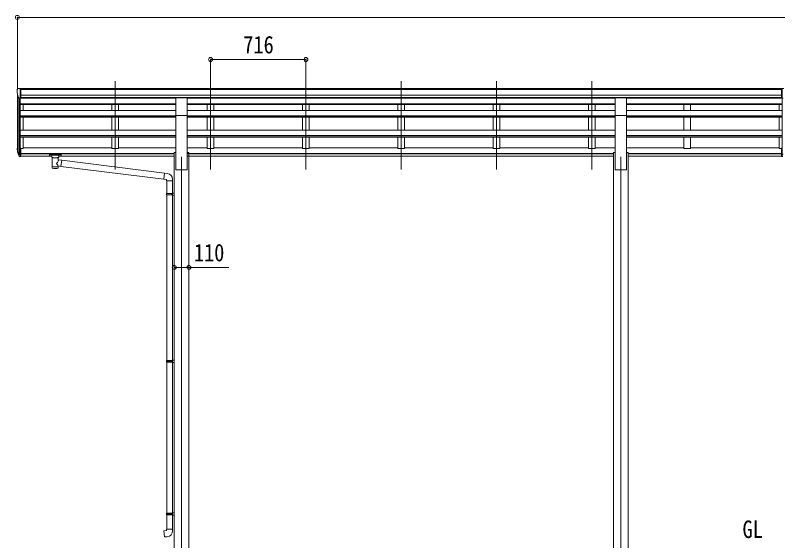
# Model space of a CAD drawing. Units: millimetres at full size, sheet at 1:30. Extents: x -8385 to 8479, y -5853 to 5787.
# Drawn here: x -241 to 5525, y -2928 to 1018 of the extents above; entities that cross this region are included whole.
import ezdxf
from ezdxf.enums import TextEntityAlignment as Align

# ---------------------------------------------------------------- set-up
doc = ezdxf.new("R2010")
doc.units = ezdxf.units.MM
doc.header["$LTSCALE"] = 30
doc.header["$PDMODE"] = 32
doc.header["$PDSIZE"] = 30
for name, color, linetype, lineweight in [('0-0_0', 7, 'Continuous', 9), ('0-1_本体', 4, 'Continuous', 9), ('0-2_部品', 7, 'Continuous', 9), ('0-8_PARTS2', 2, 'Continuous', 9), ('0-A_寸法', 6, 'Continuous', 9)]:
    doc.layers.add(name, color=color, linetype=linetype, lineweight=lineweight)
doc.styles.add('ＭＳ ゴシック', font='')
doc.styles.get('ＭＳ ゴシック').set_extended_font_data('MS Gothic')

msp = doc.modelspace()

# ---------------------------------------------------------------- linework, layer by layer
at = {"layer": '0-1_本体'}
for p, q in [((-199.37, 467.51), (5515.63, 467.51)), ((-199.37, 462.15), (5515.63, 462.15)), ((-225.87, 17.24), (-225.87, 430.76)), ((-221.59, 411.96), (-221.59, -7.02)), ((-199.37, 418.63), (5515.63, 418.63)), ((-211.87, 396.6), (-211.87, -25.02)), ((-205.87, 397.13), (-205.87, 19.41)), ((-205.87, 395.63), (965.63, 395.63)), ((-205.87, 353.68), (965.63, 353.68)), ((-205.87, 351.98), (965.63, 351.98)), ((-205.87, 348.2), (965.63, 348.2)), ((-199.37, 400.96), (5515.63, 400.96)), ((965.63, 398.59), (-199.37, 398.59)), ((-180.87, 302.77), (-180.87, 348.2)), ((485.13, 398.59), (485.13, 395.63)), ((485.13, 348.2), (485.13, 302.77)), ((535.13, 398.59), (535.13, 395.63)), ((535.13, 348.2), (535.13, 302.77)), ((1050.63, 398.59), (4265.63, 398.59)), ((1050.63, 395.63), (4265.63, 395.63)), ((1050.63, 353.68), (4265.63, 353.68)), ((1050.63, 351.98), (4265.63, 351.98)), ((1050.63, 348.2), (4265.63, 348.2)), ((1201.13, 398.59), (1201.13, 395.63)), ((1201.13, 348.2), (1201.13, 302.77)), ((1251.13, 398.59), (1251.13, 395.63)), ((1251.13, 348.2), (1251.13, 302.77)), ((1917.13, 398.59), (1917.13, 395.63)), ((1917.13, 348.2), (1917.13, 302.77)), ((1967.13, 398.59), (1967.13, 395.63)), ((1967.13, 348.2), (1967.13, 302.77)), ((2633.13, 398.59), (2633.13, 395.63)), ((2633.13, 348.2), (2633.13, 302.77)), ((2683.13, 398.59), (2683.13, 395.63)), ((2683.13, 348.2), (2683.13, 302.77)), ((3349.13, 398.59), (3349.13, 395.63)), ((3349.13, 348.2), (3349.13, 302.77)), ((3399.13, 398.59), (3399.13, 395.63)), ((3399.13, 348.2), (3399.13, 302.77)), ((4065.13, 398.59), (4065.13, 395.63)), ((4065.13, 348.2), (4065.13, 302.77)), ((4115.13, 398.59), (4115.13, 395.63)), ((4115.13, 348.2), (4115.13, 302.77)), ((4350.63, 398.47), (5515.63, 398.47)), ((4350.63, 395.63), (5522.13, 395.63)), ((4350.63, 353.68), (5522.13, 353.68)), ((4350.63, 351.98), (5522.13, 351.98)), ((4350.63, 348.2), (5522.13, 348.2)), ((4781.13, 398.47), (4781.13, 395.63)), ((4781.13, 348.2), (4781.13, 302.77)), ((4831.13, 398.47), (4831.13, 395.63)), ((4831.13, 348.2), (4831.13, 302.77)), ((5497.13, 302.77), (5497.13, 348.2)), ((5522.13, 397.13), (5522.13, 19.41)), ((-205.87, 302.77), (965.63, 302.77)), ((1050.63, 302.77), (4265.63, 302.77)), ((4350.63, 302.77), (5522.13, 302.77)), ((-205.87, 262.19), (965.63, 262.19)), ((-205.87, 260.5), (965.63, 260.5)), ((-205.87, 253.63), (965.63, 253.63)), ((-180.87, 154.53), (-180.87, 253.63)), ((485.13, 253.63), (485.13, 154.53)), ((535.13, 253.63), (535.13, 154.53)), ((965.63, -142.02), (965.63, 264.93)), ((1050.63, -142.02), (1050.63, 264.93)), ((1050.63, 262.19), (4265.63, 262.19)), ((1050.63, 260.5), (4265.63, 260.5)), ((1050.63, 253.63), (4265.63, 253.63)), ((1201.13, 253.63), (1201.13, 154.53)), ((1251.13, 253.63), (1251.13, 154.53)), ((1917.13, 253.63), (1917.13, 154.53)), ((1967.13, 253.63), (1967.13, 154.53)), ((2633.13, 253.63), (2633.13, 154.53)), ((2683.13, 253.63), (2683.13, 154.53)), ((3349.13, 253.63), (3349.13, 154.53)), ((3399.13, 253.63), (3399.13, 154.53)), ((4065.13, 253.63), (4065.13, 154.53)), ((4115.13, 253.63), (4115.13, 154.53)), ((4265.63, -142.02), (4265.63, 264.93)), ((4350.63, -142.02), (4350.63, 264.93)), ((4350.63, 262.19), (5522.13, 262.19)), ((4350.63, 260.5), (5522.13, 260.5)), ((4350.63, 253.63), (5522.13, 253.63)), ((4781.13, 253.63), (4781.13, 154.53)), ((4831.13, 253.63), (4831.13, 154.53)), ((5497.13, 154.53), (5497.13, 253.63)), ((-205.87, 154.53), (965.63, 154.53)), ((-205.87, 115.39), (965.63, 115.39)), ((1050.63, 154.53), (4265.63, 154.53)), ((1050.63, 115.39), (4265.63, 115.39)), ((4350.63, 154.53), (5522.13, 154.53)), ((4350.63, 115.39), (5522.13, 115.39)), ((-205.87, 113.72), (965.63, 113.72)), ((-205.87, 104.08), (965.63, 104.08)), ((-180.87, 18.58), (-180.87, 104.08)), ((485.13, 104.08), (485.13, 18.58)), ((1050.63, 113.72), (4265.63, 113.72)), ((1050.63, 104.08), (4265.63, 104.08)), ((1201.13, 104.08), (1201.13, 18.58)), ((1917.13, 104.08), (1917.13, 18.58)), ((2633.13, 104.08), (2633.13, 18.58)), ((3349.13, 104.08), (3349.13, 18.58)), ((4065.13, 104.08), (4065.13, 18.58)), ((4350.63, 113.72), (5522.13, 113.72)), ((4350.63, 104.08), (5522.13, 104.08)), ((4781.13, 104.08), (4781.13, 18.58)), ((5497.13, 18.58), (5497.13, 104.08)), ((-199.37, 18.58), (-180.87, 18.58)), ((-180.87, 23.8), (485.13, 23.8)), ((535.13, 23.8), (965.63, 23.8)), ((1050.63, 23.8), (1201.13, 23.8)), ((1251.13, 23.8), (1917.13, 23.8)), ((1967.13, 23.8), (2633.13, 23.8)), ((2683.13, 23.8), (3349.13, 23.8)), ((3399.13, 23.8), (4065.13, 23.8)), ((4115.13, 23.8), (4265.63, 23.8)), ((4350.63, 23.8), (4781.13, 23.8)), ((4831.13, 23.8), (5497.13, 23.8)), ((5515.63, 18.58), (5497.13, 18.58)), ((-199.37, -20.51), (953.13, -20.51)), ((-199.37, -21.89), (953.13, -21.89)), ((-199.37, -39.07), (32.13, -39.07)), ((86.13, -39.07), (953.13, -39.07)), ((953.13, -12.02), (965.63, -12.02)), ((953.13, -12.02), (953.13, -3492.02)), ((1050.63, -12.02), (1063.13, -12.02)), ((1050.63, -20.51), (4253.13, -20.51)), ((1050.63, -21.89), (4253.13, -21.89)), ((1050.63, -39.07), (4253.13, -39.07)), ((1063.13, -12.02), (1063.13, -3492.02)), ((4253.13, -12.02), (4265.63, -12.02)), ((4253.13, -12.02), (4253.13, -3492.02)), ((4350.63, -12.02), (4363.13, -12.02)), ((4363.13, -12.02), (4363.13, -3492.02)), ((4363.13, -20.51), (5515.63, -20.51)), ((4363.13, -21.89), (5515.63, -21.89)), ((4363.13, -39.07), (5515.63, -39.07)), ((965.63, -142.02), (1050.63, -142.02)), ((4265.63, -142.02), (4350.63, -142.02))]:
    msp.add_line(p, q, dxfattribs=at)
for points in [[(535.13, 104.08), (535.13, 18.58), (485.13, 18.58)], [(1251.13, 104.08), (1251.13, 18.58), (1201.13, 18.58)], [(1967.13, 104.08), (1967.13, 18.58), (1917.13, 18.58)], [(2683.13, 104.08), (2683.13, 18.58), (2633.13, 18.58)], [(3399.13, 104.08), (3399.13, 18.58), (3349.13, 18.58)], [(4115.13, 104.08), (4115.13, 18.58), (4065.13, 18.58)], [(4831.13, 104.08), (4831.13, 18.58), (4781.13, 18.58)]]:
    msp.add_lwpolyline(points, dxfattribs=at)
at = {"layer": '0-2_部品'}
for p, q in [((-220.96, 468.54), (-225.03, 462.73)), ((-217.87, 469.11), (-220.2, 468.97)), ((-217.87, 469.11), (-199.37, 469.11)), ((-205.87, 396.13), (-205.87, 469.11)), ((-199.37, 469.11), (-189.37, 469.02)), ((-199.37, 397.13), (-199.37, 469.11)), ((-189.37, 467.51), (-189.37, 469.02)), ((5515.63, 469.11), (5505.63, 469.02)), ((5505.63, 467.51), (5505.63, 469.02)), ((5515.63, 397.13), (5515.63, 469.11)), ((5534.13, 469.11), (5515.63, 469.11)), ((5522.13, 396.13), (5522.13, 469.11)), ((-227.87, 459.74), (-227.87, 459.11)), ((-213.49, 397.94), (-222.77, 414)), ((-205.87, 396.13), (-211.08, 396.44)), ((-199.37, 397.13), (-205.87, 397.13)), ((965.63, 399.08), (1050.63, 399.08)), ((965.63, 264.93), (965.63, 399.08)), ((1050.63, 264.93), (1050.63, 399.08)), ((4265.63, 399.08), (4350.63, 399.08)), ((4265.63, 264.93), (4265.63, 399.08)), ((4350.63, 264.93), (4350.63, 399.08)), ((5515.63, 397.13), (5522.13, 397.13)), ((5522.13, 396.13), (5527.34, 396.44)), ((965.63, 264.93), (1050.63, 264.93)), ((4265.63, 264.93), (4350.63, 264.93)), ((-205.87, 19.82), (-205.87, -42.06)), ((-199.37, 19.82), (-205.87, 19.82)), ((-199.37, 19.82), (-199.37, -41.24)), ((5515.63, 19.82), (5515.63, -41.24)), ((5515.63, 19.82), (5522.13, 19.82)), ((5522.13, 19.82), (5522.13, -42.06)), ((-223.48, -6.22), (-213.31, -25.39)), ((-212.3, -24.14), (-222.06, -5.72)), ((-220.89, -23.07), (-213.31, -40.56)), ((-205.87, -24.89), (-211, -24.89)), ((-205.87, -26.89), (-210.71, -26.89)), ((-205.87, -42.06), (-210.71, -42.06)), ((-199.37, -18.49), (-205.87, -18.49)), ((-199.37, -23.89), (-205.87, -23.89)), ((-199.37, -41.24), (-205.87, -41.24)), ((15.63, -26.95), (15.63, -37.71)), ((15.63, -27.14), (15.63, -28.68)), ((17.63, -26.29), (100.63, -26.29)), ((17.63, -28.47), (100.63, -28.47)), ((17.63, -38.38), (32.13, -38.38)), ((32.13, -45.18), (32.13, -34.91)), ((36.23, -49.68), (36.21, -129.98)), ((82.03, -67.26), (82.03, -49.67)), ((86.13, -45.18), (86.13, -34.91)), ((86.13, -38.38), (100.63, -38.38)), ((102.63, -26.95), (102.63, -37.71)), ((5515.63, -18.49), (5522.13, -18.49)), ((5515.63, -23.89), (5522.13, -23.89)), ((5515.63, -41.24), (5522.13, -41.24)), ((5522.13, -24.89), (5527.27, -24.89)), ((5522.13, -26.89), (5526.98, -26.89)), ((5522.13, -42.06), (5526.98, -42.06)), ((107.25, -71.16), (82.03, -67.25)), ((82.05, -129.98), (82.03, -113.35)), ((82.03, -113.6), (100.23, -116.42)), ((107.25, -71.16), (100.23, -116.42)), ((107.25, -71.16), (879.22, -167.96)), ((100.23, -116.42), (895.13, -215.53)), ((900.05, -169.78), (879.22, -167.96)), ((895.13, -225.53), (941.13, -225.53)), ((897.13, -225.53), (897.13, -319.53)), ((939.13, -225.53), (939.13, -316.97)), ((941.13, -225.53), (941.13, -214.61)), ((895.13, -321.53), (896.13, -319.53)), ((895.13, -321.53), (939.13, -321.53)), ((895.13, -321.53), (895.13, -329.53)), ((895.13, -329.53), (939.13, -329.53)), ((895.13, -329.53), (896.13, -331.53)), ((896.13, -319.53), (939.13, -319.53)), ((896.13, -331.53), (939.13, -331.53)), ((897.13, -331.53), (897.13, -1575.72)), ((934.65, -321.53), (934.22, -319.53)), ((937.13, -317.03), (953.13, -316.56)), ((937.13, -319.03), (937.13, -317.03)), ((937.13, -319.03), (939.13, -319.03)), ((937.13, -334.03), (937.13, -332.03)), ((937.13, -334.03), (953.13, -334.5)), ((939.13, -334.09), (939.13, -1573.16)), ((953.13, -316.56), (953.13, -334.5)), ((895.13, -1577.72), (896.13, -1575.72)), ((895.13, -1577.72), (939.13, -1577.72)), ((895.13, -1577.72), (895.13, -1585.72)), ((895.13, -1585.72), (939.13, -1585.72)), ((895.13, -1585.72), (896.13, -1587.72)), ((896.13, -1575.72), (939.13, -1575.72)), ((896.13, -1587.72), (939.13, -1587.72)), ((897.13, -1587.72), (897.13, -2720.88)), ((934.65, -1577.72), (934.22, -1575.72)), ((937.13, -1573.22), (953.13, -1572.75)), ((937.13, -1575.22), (937.13, -1573.22)), ((937.13, -1575.22), (939.13, -1575.22)), ((937.13, -1590.22), (937.13, -1588.22)), ((937.13, -1590.22), (953.13, -1590.69)), ((939.13, -1590.28), (939.13, -2718.32)), ((953.13, -1572.75), (953.13, -1590.69)), ((895.13, -2722.88), (896.13, -2720.88)), ((895.13, -2722.88), (939.13, -2722.88)), ((895.13, -2722.88), (895.13, -2730.88)), ((895.13, -2730.88), (939.13, -2730.88)), ((895.13, -2730.88), (896.13, -2732.88)), ((896.13, -2720.88), (939.13, -2720.88)), ((896.13, -2732.88), (939.13, -2732.88)), ((897.13, -2732.88), (897.13, -2842.88)), ((934.65, -2722.88), (934.22, -2720.88)), ((937.13, -2718.38), (953.13, -2717.91)), ((937.13, -2720.38), (937.13, -2718.38)), ((937.13, -2720.38), (939.13, -2720.38)), ((937.13, -2735.38), (937.13, -2733.38)), ((937.13, -2735.38), (953.13, -2735.85)), ((939.13, -2735.44), (939.13, -2842.88)), ((953.13, -2717.91), (953.13, -2735.85)), ((895.13, -2842.88), (941.13, -2842.88)), ((895.13, -2852.88), (895.13, -2842.88)), ((941.13, -2842.88), (941.13, -2853.79))]:
    msp.add_line(p, q, dxfattribs=at)
for points in [[(15.63, -26.95), (15.67, -26.76), (15.75, -26.62), (15.85, -26.53), (15.95, -26.47), (16.07, -26.42), (16.37, -26.36), (16.86, -26.31), (17.4, -26.29), (17.63, -26.29)], [(15.63, -37.71), (15.67, -37.91), (15.75, -38.04), (15.85, -38.14), (15.95, -38.2), (16.07, -38.24), (16.37, -38.31), (16.86, -38.35), (17.4, -38.37), (17.63, -38.38)], [(32.17, -45.13), (32.15, -45.48), (32.39, -46.44), (32.91, -47.32), (33.72, -48.16), (34.83, -48.96), (36.23, -49.68)], [(82.03, -49.67), (82.26, -49.58), (83.62, -48.84), (84.73, -48), (85.49, -47.13), (85.95, -46.23), (86.12, -45.34)], [(100.63, -26.29), (100.98, -26.29), (101.51, -26.32), (101.96, -26.37), (102.27, -26.45), (102.44, -26.54), (102.56, -26.68), (102.62, -26.86), (102.63, -26.95)], [(100.63, -38.38), (100.98, -38.37), (101.51, -38.35), (101.96, -38.3), (102.27, -38.22), (102.44, -38.12), (102.56, -37.98), (102.62, -37.8), (102.63, -37.71)], [(879.22, -167.96), (875.21, -213.79), (895.13, -215.53), (895.13, -225.53)], [(934.65, -321.53), (934.65, -329.53), (934.22, -331.53)], [(937.13, -332.03), (939.13, -332.03), (939.13, -319.03)], [(934.65, -1577.72), (934.65, -1585.72), (934.22, -1587.72)], [(937.13, -1588.22), (939.13, -1588.22), (939.13, -1575.22)], [(934.65, -2722.88), (934.65, -2730.88), (934.22, -2732.88)], [(937.13, -2733.38), (939.13, -2733.38), (939.13, -2720.38)], [(900.05, -2898.62), (879.22, -2900.45), (875.21, -2854.62), (895.13, -2852.88)]]:
    msp.add_lwpolyline(points, dxfattribs=at)
for centre, radius, start, end in [((-224.87, 459.74), 3, 93, 180), ((-220.14, 467.97), 1, 93.5, 145), ((-25.87, 459.11), 202, 180, 192.90261), ((-210.89, 399.44), 3, 210, 266.5), ((-137.21, 15.95), 89.07, 174.49576, 194.41188), ((-137.92, 20.23), 88.05, 177.22392, 197.21071), ((-92.65, 13.01), 133.22, 183.27987, 195.71302), ((-210.71, -23.89), 3, 210, 270), ((-210.71, -39.06), 3, 210, 270), ((-211, -23.39), 1.5, 210, 270), ((896.13, -214.61), 45, 0, 85), ((896.13, -2853.79), 45, 275, 0)]:
    msp.add_arc(centre, radius, start, end, dxfattribs=at)
for centre, major_axis, ratio, start_param, end_param in [((17.63, -28.68), (2, 0), 0.109601, 1.5707963, 3.1415927), ((59.13, -34.91), (27, 0), 0.122176, 6.2831853, 9.424778), ((59.14, -50.14), (-22.91, 0.42), 0.072511, 0.0008029, 1.5715993), ((59.14, -51.76), (-22.91, 0.42), 0.072511, 0.0008029, 1.5715993), ((59.12, -50.14), (22.92, 0.42), 0.07247, 4.71158, 6.2823764), ((59.12, -51.76), (22.92, 0.42), 0.07247, 4.71158, 6.2823764), ((70.13, -45.18), (16, 0), 0.361356, 6.2636979, 6.2831853), ((100.63, -28.68), (2, 0), 0.109601, 0, 1.5707963), ((59.13, -93.8), (-22.81, -26.62), 0.234429, 1.6855472, 3.1268519), ((61.69, -91.15), (20.32, -22.25), 0.045535, 0.0389954, 1.3075346), ((59.13, -129.98), (22.92, 0), 0.101955, 3.1415499, 6.2833984), ((59.13, -117.53), (22.91, 0), 0.122865, 3.1415927, 6.2831853)]:
    msp.add_ellipse(centre, major_axis=major_axis, ratio=ratio, start_param=start_param, end_param=end_param, dxfattribs=at)
at = {"layer": '0-8_PARTS2'}
for p, q in [((510.13, -139.27), (510.13, 523.26)), ((1226.13, -139.27), (1226.13, 523.26)), ((1942.13, -139.27), (1942.13, 523.26)), ((2658.13, -139.27), (2658.13, 523.26)), ((3374.13, -139.27), (3374.13, 523.26)), ((4090.13, -139.27), (4090.13, 523.26)), ((1008.13, -45.47), (1008.13, -3595.47)), ((4308.13, -45.47), (4308.13, -3595.47))]:
    msp.add_line(p, q, dxfattribs=at)
at = {"layer": '0-A_寸法'}
for p, q in [((-225.87, 1002.89), (-225.87, 457.26)), ((-225.87, 1002.89), (5542.13, 1002.89)), ((1226.13, 686.27), (1226.13, 457.26)), ((1226.13, 686.27), (1942.13, 686.27)), ((1942.13, 686.27), (1942.13, 457.26)), ((953.13, -875.65), (1063.13, -875.65)), ((1063.13, -875.65), (1363.13, -875.65))]:
    msp.add_line(p, q, dxfattribs=at)
for p in [(-225.87, 1002.89), (1226.13, 686.27), (1942.13, 686.27), (953.13, -875.65), (1063.13, -875.65)]:
    msp.add_point(p, dxfattribs=at)

# ---------------------------------------------------------------- texts
at = {"layer": '0-0_0', "style": 'ＭＳ ゴシック', "width": 0.85}
msp.add_text('GL', height=132, dxfattribs=at).set_placement((5222.79, -2947.91), align=Align.BOTTOM_LEFT)
at = {"layer": '0-A_寸法', "color": 7, "style": 'ＭＳ ゴシック', "width": 0.85}
for s, p in [('716', (1471.63, 692.27)), ('110', (1100.63, -869.65))]:
    msp.add_text(s, height=132, dxfattribs=at).set_placement(p, align=Align.BOTTOM_LEFT)

doc.saveas('drawing.dxf')
